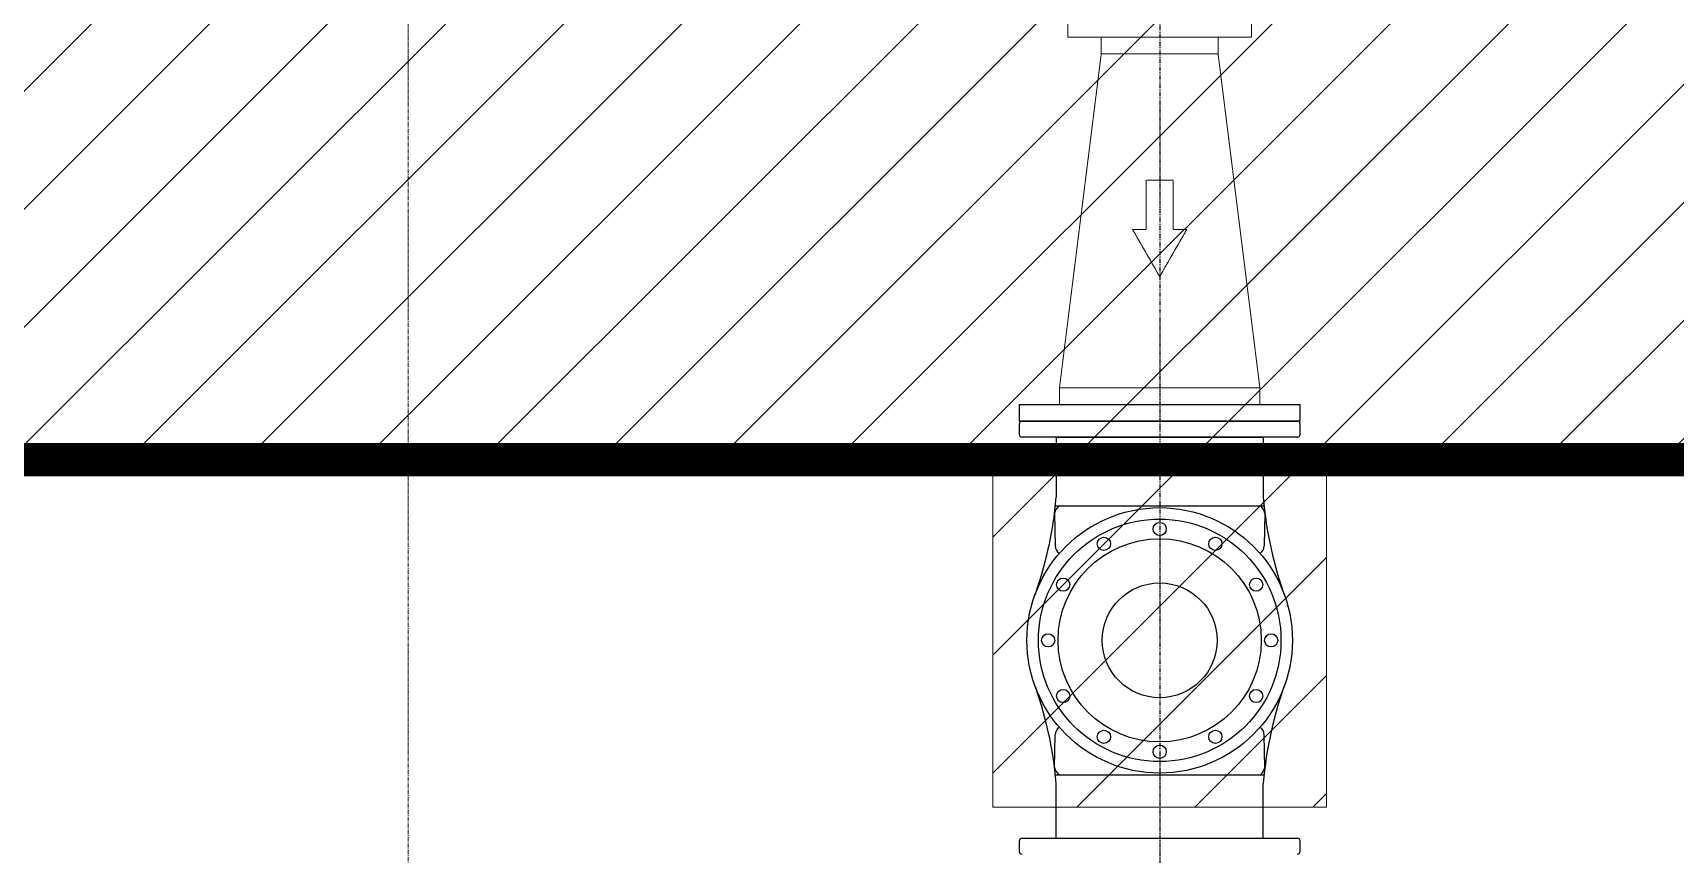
# Model space of a CAD drawing. Header units: inches. Extents: x 0 to 235202, y 0 to 184293.
# Drawn here: x 153877 to 158795, y 128245 to 130705 of the extents above; entities that cross this region are included whole.
import ezdxf
from ezdxf.enums import TextEntityAlignment as Align

# ---------------------------------------------------------------- set-up
doc = ezdxf.new("R2010")
doc.units = ezdxf.units.IN
doc.header["$MEASUREMENT"] = 0
for name, pattern in [('CENTER', [2, 1.25, -0.25, 0.25, -0.25]), ('HIDDEN', [0.375, 0.25, -0.125]), ('PHANTOM2', [1.25, 0.625, -0.125, 0.125, -0.125, 0.125, -0.125])]:
    doc.linetypes.add(name, pattern=pattern)
doc.layers.add('.5', color=8, linetype='Continuous', lineweight=0)
doc.layers.add('DIM', color=251, linetype='Continuous', lineweight=0)
for name, color, linetype in [('71-12459_XREF-T-BLK_A1$0$BORDER', 6, 'Continuous'), ('GRID_TXT45', 4, 'Continuous'), ('ID_LEGEND', 3, 'Continuous'), ('M-HVAC-EQPM-NEW', 5, 'Continuous'), ('M-X-BKGD', 8, 'Continuous'), ('PIPE', 3, 'Continuous'), ('text', 3, 'Continuous'), ('WINDOW ELEV', 3, 'Continuous')]:
    doc.layers.add(name, color=color, linetype=linetype)
doc.styles.add('SIMPLEX', font='simplex.shx')

# ---------------------------------------------------------------- blocks, each defined once
blk = doc.blocks.new('FLOOR PLAN REV 2')
at = {"layer": '.5', "color": 8, "linetype": 'CENTER', "ltscale": 10}
blk.add_line((80526.8, 216570.9), (80526.8, 247857.9), dxfattribs=at)
at = {"color": 8, "linetype": 'PHANTOM2', "ltscale": 20}
blk.add_line((82776.8, 246003.9), (82776.8, 222708.1), dxfattribs=at)
at = {"color": 8, "lineweight": -3, "ltscale": 5}
for p, q in [((82356.8, 229327.7), (82356.8, 229361.2)), ((82364, 229368.5), (83189.5, 229368.5)), ((83196.8, 229361.2), (83196.8, 229327.7)), ((83189.5, 229320.5), (82364, 229320.5)), ((82356.8, 228078.6), (82356.8, 228112.1)), ((82364, 228119.3), (83189.5, 228119.3)), ((83196.8, 228112.1), (83196.8, 228078.6))]:
    blk.add_line(p, q, dxfattribs=at)
for centre, start, end in [((82364, 229361.2), 90, 180), ((83189.5, 229361.2), 360, 90), ((82364, 229327.7), 180, 270), ((83189.5, 229327.7), 270, 0), ((82364, 228112.1), 90, 180), ((82364, 228078.6), 180, 270), ((83189.5, 228112.1), 360, 90), ((83189.5, 228078.6), 270, 0)]:
    blk.add_arc(centre, 7.24, start, end, dxfattribs=at)
at = {"layer": 'DIM', "color": 8, "linetype": 'HIDDEN', "ltscale": 5}
for p, q in [((82501.8, 230568.5), (82501.8, 230518.5)), ((83051.8, 230518.5), (83051.8, 230568.5)), ((82501.8, 230518.5), (83051.8, 230518.5)), ((82601.8, 230468.5), (82601.8, 230518.5)), ((82601.8, 230518.5), (82951.8, 230518.5)), ((82951.8, 230518.5), (82951.8, 230468.5)), ((82476.8, 229468.5), (82601.8, 230468.5)), ((82951.8, 230468.5), (82601.8, 230468.5)), ((83076.8, 229468.5), (82951.8, 230468.5)), ((82817.3, 230090.6), (82736.3, 230090.6)), ((82736.3, 230090.6), (82736.3, 229942.2)), ((82817.3, 229942.2), (82817.3, 230090.6)), ((82736.3, 229942.2), (82695.8, 229942.2)), ((82695.8, 229942.2), (82776.8, 229801.6)), ((82776.8, 229801.6), (82857.8, 229942.2)), ((82857.8, 229942.2), (82817.3, 229942.2)), ((82476.8, 229418.5), (82476.8, 229468.5)), ((83076.8, 229468.5), (82476.8, 229468.5)), ((83076.8, 229418.5), (83076.8, 229468.5)), ((83196.8, 229418.5), (82356.8, 229418.5)), ((82356.8, 229418.5), (82356.8, 229368.5)), ((83076.8, 229418.5), (82476.8, 229418.5)), ((83196.8, 229368.5), (83196.8, 229418.5)), ((82356.8, 229368.5), (83196.8, 229368.5))]:
    blk.add_line(p, q, dxfattribs=at)
at = {"layer": 'DIM', "color": 8, "linetype": 'HIDDEN', "ltscale": 7}
for p, q in [((83276.8, 229211.8), (82276.8, 229211.8)), ((82276.8, 229211.8), (82276.8, 228211.8)), ((83276.8, 228211.8), (83276.8, 229211.8)), ((82276.8, 228211.8), (83276.8, 228211.8))]:
    blk.add_line(p, q, dxfattribs=at)
at = {"layer": 'DIM', "color": 8, "linetype": 'Continuous'}
for p, q in [((82276.8, 229021), (82467.7, 229211.8)), ((82276.8, 228667.4), (82821.2, 229211.8)), ((82276.8, 228313.8), (83174.8, 229211.8)), ((82528.3, 228211.8), (83276.8, 228960.3)), ((82881.9, 228211.8), (83276.8, 228606.7)), ((83235.4, 228211.8), (83276.8, 228253.2))]:
    blk.add_line(p, q, dxfattribs=at)
at = {"layer": 'ID_LEGEND', "color": 8}
blk.add_circle((82776.8, 228711.8), 172.1, dxfattribs=at)
at = {"layer": 'PIPE', "color": 8}
for p, q in [((82466.7, 229320.5), (82466.7, 229140.6)), ((82466.7, 229320.5), (83086.9, 229320.5)), ((83086.9, 229320.5), (83086.9, 229140.6)), ((82464.3, 229114.9), (83089.3, 229114.9)), ((82461.7, 229092.5), (82464.3, 228994.9)), ((83091.8, 229092.5), (83089.3, 228994.9)), ((82461.7, 228331.2), (82464.3, 228428.7)), ((83091.8, 228331.2), (83089.3, 228428.7)), ((82464.3, 228308.7), (83089.3, 228308.7)), ((82466.7, 228119.3), (82466.7, 228283.1)), ((83086.9, 228119.3), (83086.9, 228283.1)), ((82466.7, 228119.3), (83086.9, 228119.3))]:
    blk.add_line(p, q, dxfattribs=at)
for centre, radius in [((82776.8, 228711.8), 397.5), ((82776.8, 228711.8), 363.2), ((82776.8, 229045.5), 19.8), ((82776.8, 228711.8), 304.2), ((82609.9, 229000.8), 19.8), ((82943.6, 229000.8), 19.8), ((82487.8, 228878.7), 19.8), ((83065.8, 228878.7), 19.8), ((82443.1, 228711.8), 19.8), ((83110.5, 228711.8), 19.8), ((82487.8, 228545), 19.8), ((83065.8, 228545), 19.8), ((82609.9, 228422.9), 19.8), ((82943.6, 228422.9), 19.8), ((82776.8, 228378.2), 19.8)]:
    blk.add_circle(centre, radius, dxfattribs=at)
for centre, radius, start, end in [((81325.8, 229233.8), 1144.7, 339.6588, 355.3314), ((82502.8, 229081.7), 42.5, 128.4992, 165.2516), ((83050.8, 229081.7), 42.5, 14.7484, 51.5008), ((84227.8, 229233.8), 1144.7, 184.6686, 200.3412), ((82490.8, 228994.4), 26.5, 178.8653, 237.0344), ((83062.8, 228994.4), 26.5, 302.9656, 1.1347), ((81325.8, 228189.9), 1144.7, 4.6686, 20.3412), ((84227.8, 228189.9), 1144.7, 159.6588, 175.3314), ((82490.8, 228429.3), 26.5, 122.9656, 181.1347), ((83062.8, 228429.3), 26.5, 358.8653, 57.0344), ((82502.8, 228342), 42.5, 194.7484, 231.5008), ((83050.8, 228342), 42.5, 308.4992, 345.2516)]:
    blk.add_arc(centre, radius, start, end, dxfattribs=at)
at = {"layer": 'text', "color": 8}
for p, q in [((82356.8, 229418.5), (83196.8, 229418.5)), ((82356.8, 229368.5), (82356.8, 229418.5)), ((83196.8, 229418.5), (83196.8, 229368.5)), ((83196.8, 229368.5), (82356.8, 229368.5))]:
    blk.add_line(p, q, dxfattribs=at)
at = {"layer": 'GRID_TXT45', "color": 8, "style": 'SIMPLEX'}
for p in [(53803.1, 233267.6), (53803.1, 227018.5), (53803.1, 220768)]:
    blk.add_attdef('GRD_TXT', text='', height=450, rotation=180, dxfattribs=at).set_placement(p, align=Align.MIDDLE_CENTER)
blk = doc.blocks.new('PLAN REV 1')
at = {"layer": 'WINDOW ELEV', "color": 1}
blk.add_blockref('FLOOR PLAN REV 2', (115854.5, -22751.9), dxfattribs=at)

msp = doc.modelspace()

# ---------------------------------------------------------------- hatches: boundary and pattern name
at = {"layer": 'M-HVAC-EQPM-NEW'}
h = msp.add_hatch(dxfattribs=at)
h.set_pattern_fill('ANSI31', color=8, scale=2000)
h.set_pattern_definition([(45, (-41380.03, -77074.9), (-176.7767, 176.7767), [])])
h.paths.add_polyline_path([(148917.3, 132888.6), (189081.7, 132888.6), (189081.7, 127797), (176827.3, 127797), (176827.3, 129426.6), (148917.3, 129426.6)])

# ---------------------------------------------------------------- linework, layer by layer
at = {"layer": '71-12459_XREF-T-BLK_A1$0$BORDER', "color": 1, "linetype": 'HIDDEN', "ltscale": 30, "const_width": 100, "flags": 128}
msp.add_lwpolyline([(148917.3, 132888.6), (189081.7, 132888.6), (189081.7, 127797), (176827.3, 127797), (176827.3, 129426.6), (148917.3, 129426.6)], close=True, dxfattribs=at)

# ---------------------------------------------------------------- block references
at = {"layer": 'M-X-BKGD', "color": 8}
msp.add_blockref('PLAN REV 1', (-41380, -77074.9), dxfattribs=at)

doc.saveas('drawing.dxf')
